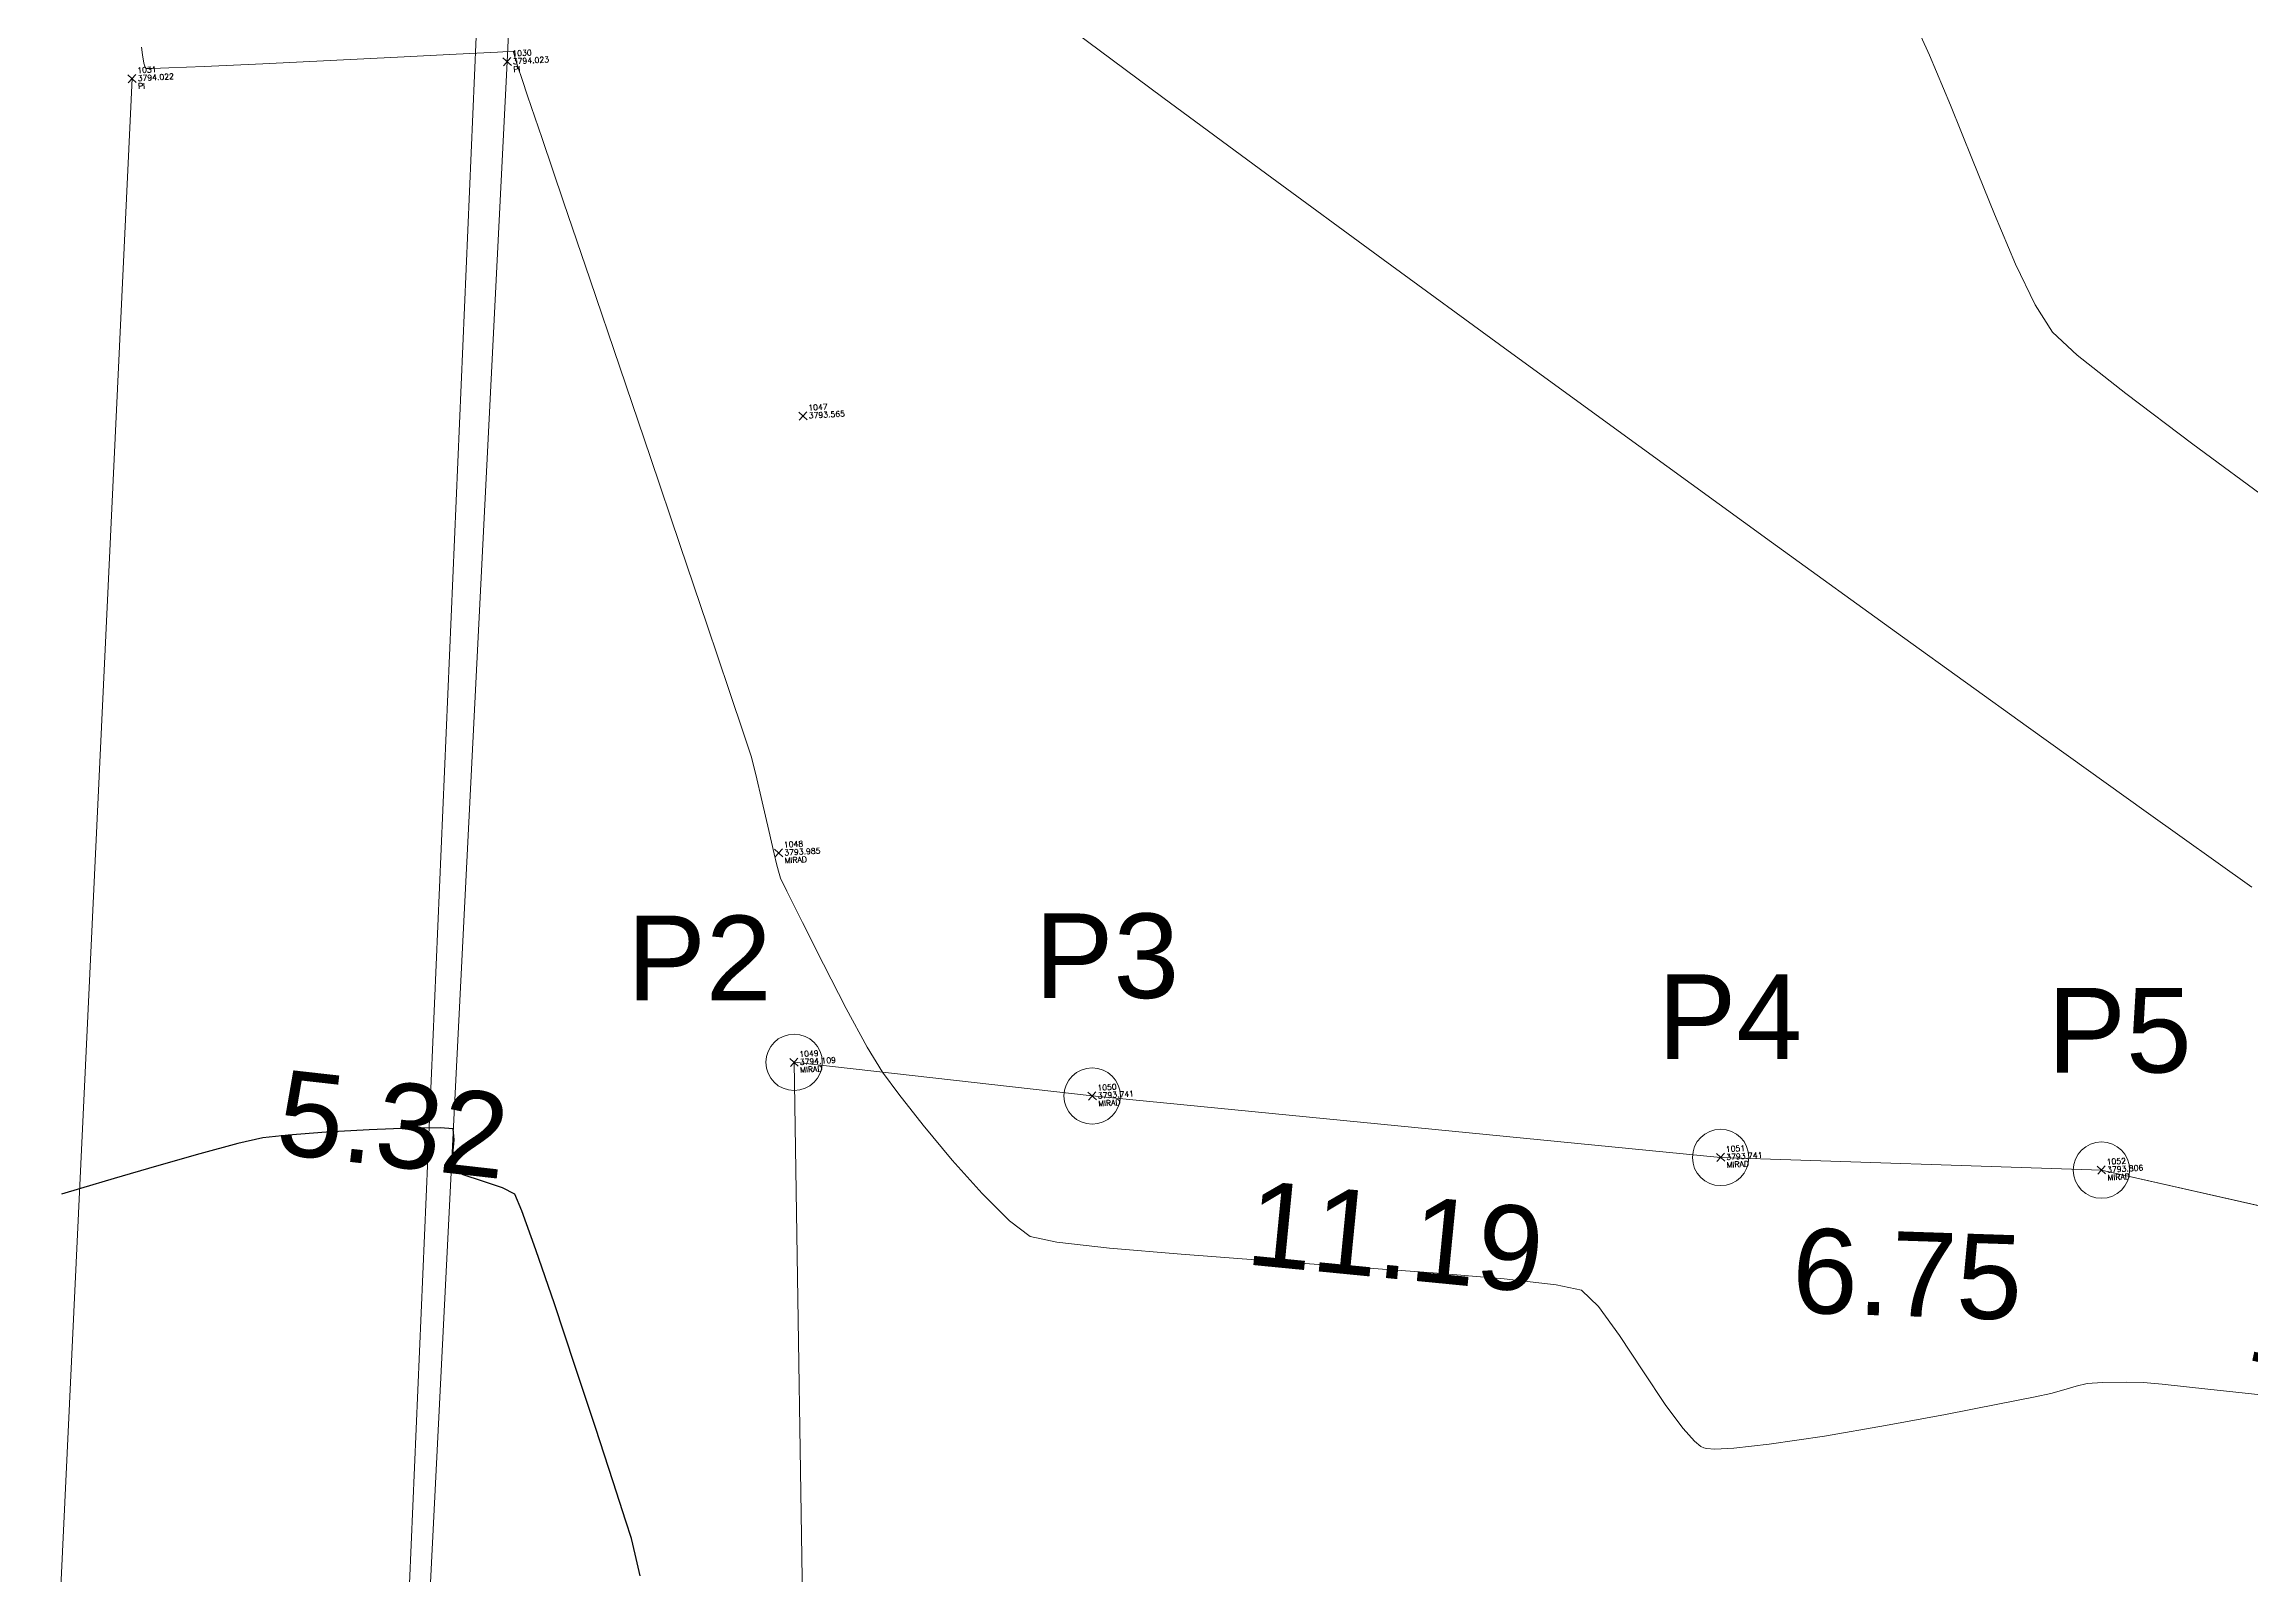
# Model space of a CAD drawing. Header units: millimetres. Extents: x 736950 to 740938, y 8500595 to 8502163.
# Drawn here: x 737210.9 to 737250.04, y 8500767.14 to 8500794.3 of the extents above; entities that cross this region are included whole.
import ezdxf
from ezdxf.enums import TextEntityAlignment as Align

# ---------------------------------------------------------------- set-up
doc = ezdxf.new("R2010")
doc.units = ezdxf.units.MM
for name, color, linetype, lineweight in [('CONT-MJR', 80, 'Continuous', 30), ('CONT-MNR', 96, 'Continuous', 15), ('COTAS', 40, 'Continuous', 5), ('CUADROS', 9, 'Continuous', 20), ('MIRADOR', 152, 'Continuous', 15), ('PISOS', 189, 'Continuous', 0), ('pista', 251, 'Continuous', 5), ('saiwite', 5, 'Continuous', 5)]:
    doc.layers.add(name, color=color, linetype=linetype, lineweight=lineweight)
doc.styles.add('5mm', font='arial.ttf', dxfattribs={"height": 3})
doc.styles.add('COTAS', font='arial.ttf')
doc.styles.add('CUADROS', font='arial.ttf')
doc.dimstyles.new('GenDist', dxfattribs={"dimtxt": 1.5, "dimasz": 2, "dimexe": 0.18, "dimexo": 0.0625, "dimgap": 1, "dimtad": 2, "dimzin": 1, "dimdsep": 46, "dimtxsty": 'COTAS', "dimcen": 0.09, "dimse1": 1, "dimse2": 1, "dimsd1": 1, "dimsd2": 1, "dimadec": 0, "dimazin": 0, "dimtfac": 1, "dimtofl": 0, "dimtmove": 0, "dimatfit": 3, "dimfxl": 1, "dimtolj": 1, "dimtzin": 0, "dimarcsym": 0})

# ---------------------------------------------------------------- blocks, each defined once
blk = doc.blocks.new('*D176')
at = {"layer": 'Defpoints', "color": 0, "transparency": 16777216}
for p in [(737224.1988801018, 8500776.245879943), (737224.3988560144, 8500776.248983873), (737224.9208191043, 8500729.733759237)]:
    blk.add_point(p, dxfattribs=at)
at = {"layer": 'COTAS', "color": 0, "transparency": 16777216, "insert": (737226.5254723211, 8500753.020329049), "char_height": 1.5, "attachment_point": 5, "rotation": 270.88924641530514, "style": 'COTAS'}
blk.add_mtext('\\A1;46.52', dxfattribs=at)
blk = doc.blocks.new('*D177')
at = {"layer": 'Defpoints', "color": 0, "transparency": 16777216}
for p in [(737224.1988801019, 8500776.245879943), (737229.467498079, 8500775.517862935), (737229.4823230779, 8500775.64911587)]:
    blk.add_point(p, dxfattribs=at)
at = {"layer": 'COTAS', "color": 0, "transparency": 16777216, "insert": (737217.0891730939, 8500775.13839008), "char_height": 1.5, "attachment_point": 5, "rotation": 353.555762390694, "style": 'COTAS'}
blk.add_mtext('\\A1;5.32', dxfattribs=at)
blk = doc.blocks.new('*D178')
at = {"layer": 'Defpoints', "color": 0, "transparency": 16777216}
for p in [(737229.4823230782, 8500775.649115872), (737240.6047319093, 8500774.361380074), (737240.6241810606, 8500774.560426446)]:
    blk.add_point(p, dxfattribs=at)
at = {"layer": 'COTAS', "color": 0, "transparency": 16777216, "insert": (737234.8620757005, 8500773.14823525), "char_height": 1.5, "attachment_point": 5, "rotation": 354.41925021763944, "style": 'COTAS'}
blk.add_mtext('\\A1;11.19', dxfattribs=at)
blk = doc.blocks.new('*D179')
at = {"layer": 'Defpoints', "color": 0, "transparency": 16777216}
for p in [(737240.6241810608, 8500774.560426448), (737247.3748595158, 8500774.335630158), (737247.3682066638, 8500774.135843655)]:
    blk.add_point(p, dxfattribs=at)
at = {"layer": 'COTAS', "color": 0, "transparency": 16777216, "insert": (737243.9340972323, 8500772.483360566), "char_height": 1.5, "attachment_point": 5, "rotation": 358.0927663711696, "style": 'COTAS'}
blk.add_mtext('\\A1;6.75', dxfattribs=at)
blk = doc.blocks.new('*D180')
at = {"layer": 'Defpoints', "color": 0, "transparency": 16777216}
for p in [(737247.3748595156, 8500774.33563016), (737258.6741181486, 8500771.573800694), (737258.7180751737, 8500771.767992426)]:
    blk.add_point(p, dxfattribs=at)
at = {"layer": 'COTAS', "color": 0, "transparency": 16777216, "insert": (737252.6125423766, 8500771.13483351), "char_height": 1.5, "attachment_point": 5, "rotation": 347.2455309760691, "style": 'COTAS'}
blk.add_mtext('\\A1;11.63', dxfattribs=at)

msp = doc.modelspace()

# ---------------------------------------------------------------- linework, layer by layer
at = {"layer": 'CONT-MJR', "elevation": 3795}
for points in [[(737214.3362998352, 8500774.806804368), (737213.6662114178, 8500774.626191981)], [(737214.7831665281, 8500774.907645581), (737214.3362998352, 8500774.806804368)], [(737215.9052052648, 8500775.00566817), (737215.2329875105, 8500774.95697581)], [(737216.6667981949, 8500775.047486752), (737215.9052052648, 8500775.00566817)], [(737218.1576120749, 8500775.069340687), (737217.926023196, 8500775.085558925)], [(737218.1717442888, 8500774.8707945), (737218.1576120749, 8500775.069340687)], [(737212.8958225729, 8500774.405963736), (737212.1480545977, 8500774.186274951)], [(737218.3313799337, 8500774.24951892), (737218.1528797365, 8500774.333971312)], [(737211.5458287902, 8500774.007280936), (737211.2120664484, 8500773.909137007)], [(737212.1480545977, 8500774.186274951), (737211.5458287902, 8500774.007280936)], [(737218.6749096593, 8500774.140088584), (737218.3313799337, 8500774.24951892)], [(737219.3741367725, 8500773.615726655), (737219.2497157216, 8500773.910442438)], [(737219.9485404628, 8500771.962515788), (737219.6211356297, 8500772.922265332)], [(737220.9914725123, 8500768.810111027), (737220.6758807346, 8500769.773981316)], [(737221.2187829437, 8500768.109781798), (737220.9914725123, 8500768.810111027)], [(737221.3156401988, 8500767.805450948), (737221.2187829437, 8500768.109781798)]]:
    msp.add_lwpolyline(points, dxfattribs=at)
at = {"layer": 'CONT-MJR', "extrusion": (0.1090127845481784, -0.9940403476746066, 0), "elevation": -8369747.408376533}
msp.add_lwpolyline([(1659514.835387278, 3795.000000000013), (1659514.382869446, 3795.000000000013)], dxfattribs=at)
at = {"layer": 'CONT-MJR', "extrusion": (0.0399555721753701, -0.9992014572908402, 0), "elevation": -8464530.901811238}
msp.add_lwpolyline([(1076282.017280574, 3795.000000000006), (1076281.298760295, 3795.000000000006)], dxfattribs=at)
at = {"layer": 'CONT-MJR', "extrusion": (0.01729587177545128, -0.9998504152219607, 0), "elevation": -8486752.672285533}
msp.add_lwpolyline([(884135.9653151433, 3795.000000000003), (884135.4239556729, 3795.000000000003)], dxfattribs=at)
at = {"layer": 'CONT-MJR', "extrusion": (0.9956122036659212, -0.09357531678540149, 0), "elevation": -61479.29290308303}
msp.add_lwpolyline([(8532460.304016558, 3795), (8532460.625940518, 3795)], dxfattribs=at)
at = {"layer": 'CONT-MJR', "extrusion": (0.2748562948956261, -0.9614853182218899, 0), "elevation": -7970742.179755483}
msp.add_lwpolyline([(3045311.533952693, 3795.000000000013), (3045310.732704009, 3795.000000000013)], dxfattribs=at)
at = {"layer": 'CONT-MJR', "extrusion": (0.9986480113854241, 0.0519822022998043, 0), "elevation": 1178110.413464065}
msp.add_lwpolyline([(8450959.160694623, 3795.000000000003), (8450959.377299234, 3795.000000000003)], dxfattribs=at)
at = {"layer": 'CONT-MJR', "extrusion": (-0.3149422440685662, -0.949110838048463, 0), "elevation": -8300358.172005481}
msp.add_lwpolyline([(-1977550.273780574, 3795), (-1977550.649631051, 3795)], dxfattribs=at)
at = {"layer": 'CONT-MJR', "extrusion": (0.4544978028752486, 0.8907478583648527, 0), "elevation": 7907110.68440355}
msp.add_lwpolyline([(3206906.597205702, 3795), (3206906.842036267, 3795)], dxfattribs=at)
at = {"layer": 'CONT-MJR', "extrusion": (0.9420280912958143, 0.3355340149814398, 0), "elevation": 3546780.061617416}
msp.add_lwpolyline([(7760604.631098025, 3795.00000000001), (7760605.367234591, 3795.00000000001)], dxfattribs=at)
at = {"layer": 'CONT-MJR', "extrusion": (0.9483935482033221, 0.3170956917498458, 0), "elevation": 3394732.808664203}
msp.add_lwpolyline([(7828306.861356266, 3795.00000000001), (7828308.014443453, 3795.00000000001)], dxfattribs=at)
at = {"layer": 'CONT-MJR', "extrusion": (0.94953403262895, 0.3136640254785434, 0), "elevation": 3366401.788279783}
msp.add_lwpolyline([(7840530.599076008, 3795.000000000013), (7840531.752224802, 3795.000000000013)], dxfattribs=at)
at = {"layer": 'CONT-MJR', "extrusion": (0.9723939690596598, 0.2333451712300928, 0), "elevation": 2700482.680340972}
msp.add_lwpolyline([(8094068.022234684, 3795.000000000006), (8094068.312264494, 3795.000000000006)], dxfattribs=at)
at = {"layer": 'CONT-MJR', "extrusion": (0.9763841075677131, 0.2160418350440505, 0), "elevation": 2556332.657474247}
msp.add_lwpolyline([(8140743.260340118, 3795.000000000013), (8140743.651516999, 3795.000000000013)], dxfattribs=at)
at = {"layer": 'CONT-MNR', "extrusion": (0.9097866401921815, 0.4150762211062229, 0), "elevation": 4199212.533928086}
msp.add_lwpolyline([(7427896.317862241, 3792.00000000001), (7427897.127640114, 3792.00000000001)], dxfattribs=at)
at = {"layer": 'CONT-MNR'}
for points, elevation in [([(737230.7345697912, 8500793.354552528), (737229.1718192367, 8500794.517376058)], 3793), ([(737212.647804191, 8500794.10589256), (737212.630474911, 8500794.242389752)], 3794), ([(737213.1133006432, 8500793.877616638), (737212.8167594355, 8500793.868228536)], 3794), ([(737215.9759320393, 8500794.00910945), (737214.7827918421, 8500793.951516615)], 3794), ([(737218.2059319904, 8500794.120083189), (737217.1673620829, 8500794.068051713)], 3794), ([(737219.2198914677, 8500794.17037298), (737218.9404917797, 8500794.15694368)], 3794), ([(737219.2349536067, 8500794.120221045), (737219.2198914677, 8500794.17037298)], 3794), ([(737219.2484442658, 8500794.067806024), (737219.2349536067, 8500794.120221045)], 3794), ([(737219.3042241373, 8500793.89325372), (737219.2484442658, 8500794.067806024)], 3794), ([(737244.6981838798, 8500793.213224858), (737244.3283082403, 8500794.104928516)], 3792), ([(737212.7194899215, 8500793.867746487), (737212.7046101512, 8500793.869436715)], 3794), ([(737212.8167594355, 8500793.868228536), (737212.7194899215, 8500793.867746487)], 3794), ([(737219.4737393934, 8500793.382484099), (737219.3761207422, 8500793.670221252)], 3794), ([(737219.730603708, 8500792.626141336), (737219.4737393934, 8500793.382484099)], 3794), ([(737236.8593984159, 8500788.859259456), (737234.6398340358, 8500790.480894243)], 3793), ([(737246.2010922013, 8500789.674617952), (737245.8532697817, 8500790.397239175)], 3792), ([(737221.1068091989, 8500788.572262874), (737220.5821247536, 8500790.118352376)], 3794), ([(737246.9458048648, 8500788.785790335), (737246.5041319085, 8500789.19151652)], 3792), ([(737241.5250184186, 8500785.469378518), (737239.1749514284, 8500787.173887555)], 3793), ([(737250.4075783221, 8500786.166567648), (737248.9924932576, 8500787.207663933)], 3792), ([(737222.6567245077, 8500783.997354448), (737222.1790952187, 8500785.409085562)], 3794), ([(737223.6342506101, 8500780.867207957), (737223.518928387, 8500781.350020528)], 3794), ([(737223.8477585788, 8500779.944097245), (737223.7533181158, 8500780.35524858)], 3794), ([(737223.9577421714, 8500779.508327637), (737223.9218353091, 8500779.63540569)], 3794), ([(737225.4951266162, 8500776.516525077), (737225.1246964349, 8500777.202754555)], 3794), ([(737226.053522653, 8500775.678890413), (737225.7638127538, 8500776.069121368)], 3794), ([(737227.0033809984, 8500774.513579233), (737226.4882850504, 8500775.130226165)], 3794), ([(737227.5340915493, 8500773.919400213), (737227.0033809984, 8500774.513579233)], 3794), ([(737228.0156977546, 8500773.438139714), (737227.5340915493, 8500773.919400213)], 3794), ([(737228.8543715612, 8500773.059740927), (737228.3834806669, 8500773.160248335)], 3794), ([(737231.0620018657, 8500772.844781874), (737229.7919123742, 8500772.95404391)], 3794), ([(737235.5265500115, 8500772.51185149), (737234.0634219242, 8500772.62206108)], 3794), ([(737236.7858218171, 8500772.404575221), (737235.5265500115, 8500772.51185149)], 3794), ([(737238.1563916247, 8500772.205320986), (737237.7071361016, 8500772.301856859)], 3794), ([(737246.6694946531, 8500770.426794484), (737246.4762184945, 8500770.3725915)], 3794), ([(737246.9288984176, 8500770.5042761), (737246.6694946531, 8500770.426794484)], 3794), ([(737247.1226455255, 8500770.553049894), (737246.9288984176, 8500770.5042761)], 3794), ([(737248.1217164217, 8500770.570928749), (737247.8100627087, 8500770.573666839)], 3794), ([(737249.2586188072, 8500770.451768342), (737248.4524205897, 8500770.537741307)], 3794), ([(737244.6123967799, 8500770.004577449), (737243.5470958676, 8500769.807415579)], 3794), ([(737245.5372332047, 8500770.183607522), (737244.6123967799, 8500770.004577449)], 3794), ([(737240.1582714501, 8500769.530072927), (737239.9571713855, 8500769.75136286)], 3794), ([(737243.5470958676, 8500769.807415579), (737242.4636539919, 8500769.620792104)], 3794), ([(737240.32771783, 8500769.41085402), (737240.2752402043, 8500769.43771389)], 3794), ([(737240.8582000785, 8500769.402941877), (737240.5213623306, 8500769.387454877)], 3794), ([(737241.4843946777, 8500769.473377224), (737240.8582000785, 8500769.402941877)], 3794)]:
    msp.add_lwpolyline(points, dxfattribs=dict(at, elevation=elevation))
at = {"layer": 'CONT-MNR', "extrusion": (0.9868730830156559, 0.1614977337895931, 0), "elevation": 2100394.302090237}
msp.add_lwpolyline([(8270146.565211038, 3794.000000000006), (8270146.715422113, 3794.000000000006)], dxfattribs=at)
at = {"layer": 'CONT-MNR', "extrusion": (0.9594716567433277, 0.2818051452798798, 0), "elevation": 3102902.140067219}
msp.add_lwpolyline([(7948520.464032455, 3794.000000000013), (7948520.538030419, 3794.000000000013)], dxfattribs=at)
at = {"layer": 'CONT-MNR', "extrusion": (0.8272343626005166, 0.5618570185847258, 0), "elevation": 5386078.380884207}
msp.add_lwpolyline([(6617940.665906818, 3794), (6617940.686720308, 3794)], dxfattribs=at)
at = {"layer": 'CONT-MNR', "extrusion": (0.04137896281941369, -0.9991435239423762, 0), "elevation": -8463008.037184415}
msp.add_lwpolyline([(1088336.368044398, 3794), (1088335.741717133, 3794)], dxfattribs=at)
at = {"layer": 'CONT-MNR', "extrusion": (0.04592560943462651, -0.9989448625415008, 0), "elevation": -8457967.407207455}
msp.add_lwpolyline([(1126841.062761147, 3794.000000000006), (1126840.017958368, 3794.000000000006)], dxfattribs=at)
at = {"layer": 'CONT-MNR', "extrusion": (0.04941143091660513, -0.9987785092275332, 0), "elevation": -8453983.471403303}
msp.add_lwpolyline([(1156353.06222467, 3794), (1156351.869337526, 3794)], dxfattribs=at)
at = {"layer": 'CONT-MNR', "extrusion": (0.05011732224632925, -0.99874333740499, 0), "elevation": -8453164.087692048}
msp.add_lwpolyline([(1162329.54513819, 3794.000000000013), (1162328.809654146, 3794.000000000013)], dxfattribs=at)
at = {"layer": 'CONT-MNR', "extrusion": (0.9517701332050615, 0.3068120166141139, 0), "elevation": 3309809.032592871}
msp.add_lwpolyline([(7864613.760380629, 3794.000000000006), (7864613.994715012, 3794.000000000006)], dxfattribs=at)
at = {"layer": 'CONT-MNR', "extrusion": (0.5938327008234362, 0.8045885429415107, 0), "elevation": 7277432.657225919}
msp.add_lwpolyline([(4454879.383522072, 3793), (4454881.674336637, 3793)], dxfattribs=at)
at = {"layer": 'CONT-MNR', "extrusion": (0.9282082439943309, 0.3720610914634325, 0), "elevation": 3847131.007912769}
msp.add_lwpolyline([(7616205.231289282, 3792), (7616206.273924449, 3792)], dxfattribs=at)
at = {"layer": 'CONT-MNR', "extrusion": (0.946887876677369, 0.3215639112236074, 0), "elevation": 3431612.550718817}
msp.add_lwpolyline([(7812233.034617909, 3794.000000000011), (7812234.219837462, 3794.000000000011)], dxfattribs=at)
at = {"layer": 'CONT-MNR', "extrusion": (0.5916408031102084, 0.8062016869835411, 0), "elevation": 7289529.720782639}
msp.add_lwpolyline([(4435054.696850981, 3793), (4435057.254649017, 3793)], dxfattribs=at)
at = {"layer": 'CONT-MNR', "extrusion": (0.9270520966642712, 0.3749325406928276, 0), "elevation": 3870688.237317291}
msp.add_lwpolyline([(7604259.060304217, 3792.000000000003), (7604260.101196945, 3792.000000000003)], dxfattribs=at)
at = {"layer": 'CONT-MNR', "extrusion": (0.9469141295910447, 0.3214865956472125, 0), "elevation": 3430974.661299839}
msp.add_lwpolyline([(7812511.740567455, 3794.000000000013), (7812513.203761311, 3794.000000000013)], dxfattribs=at)
at = {"layer": 'CONT-MNR', "extrusion": (0.919760226363978, 0.3924807332836659, 0), "elevation": 4014485.861488498}
msp.add_lwpolyline([(7529334.106935775, 3792.00000000001), (7529335.067230986, 3792.00000000001)], dxfattribs=at)
at = {"layer": 'CONT-MNR', "extrusion": (0.8471292222173813, 0.5313869408118481, 0), "elevation": 5141751.420594134}
msp.add_lwpolyline([(6809503.771588425, 3792.000000000003), (6809504.341869106, 3792.000000000003)], dxfattribs=at)
at = {"layer": 'CONT-MNR', "extrusion": (0.5884761580269625, 0.8085145709471324, 0), "elevation": 7306857.971830972}
msp.add_lwpolyline([(4406441.961072961, 3793.00000000001), (4406444.825032495, 3793.00000000001)], dxfattribs=at)
at = {"layer": 'CONT-MNR', "extrusion": (0.9470186716210469, 0.3211785104908291, 0), "elevation": 3428432.764898301}
msp.add_lwpolyline([(7813624.230731286, 3794.00000000001), (7813625.924448388, 3794.00000000001)], dxfattribs=at)
at = {"layer": 'CONT-MNR', "extrusion": (0.6215174501406129, 0.7834003185924235, 0), "elevation": 7117732.484955644}
msp.add_lwpolyline([(4705827.978909614, 3792), (4705829.078103504, 3792)], dxfattribs=at)
at = {"layer": 'CONT-MNR', "extrusion": (0.6024846199575207, 0.7981304922847153, 0), "elevation": 7228918.657916794}
msp.add_lwpolyline([(4533172.648834107, 3792.00000000001), (4533174.134279857, 3792.00000000001)], dxfattribs=at)
at = {"layer": 'CONT-MNR', "extrusion": (0.9471102682242097, 0.3209083043865736, 0), "elevation": 3426203.327367488}
msp.add_lwpolyline([(7814600.429465858, 3794.000000000013), (7814602.07573203, 3794.000000000013)], dxfattribs=at)
at = {"layer": 'CONT-MNR', "extrusion": (0.5857764718640258, 0.8104726553132648, 0), "elevation": 7321512.911052571}
msp.add_lwpolyline([(4382043.157576757, 3793), (4382046.023936648, 3793)], dxfattribs=at)
at = {"layer": 'CONT-MNR', "extrusion": (0.9475081193194619, 0.3197317060031681, 0), "elevation": 3416494.622831306}
msp.add_lwpolyline([(7818847.174395387, 3794.000000000006), (7818848.400335584, 3794.000000000006)], dxfattribs=at)
at = {"layer": 'CONT-MNR', "extrusion": (0.5843095668104727, 0.8115308559344848, 0), "elevation": 7329426.979013845}
msp.add_lwpolyline([(4368790.409328665, 3793.000000000006), (4368793.162977479, 3793.000000000006)], dxfattribs=at)
at = {"layer": 'CONT-MNR', "extrusion": (0.9480698139623563, 0.3180623018425531, 0), "elevation": 3402717.474833867}
msp.add_lwpolyline([(7824851.888732397, 3794.00000000001), (7824852.741799445, 3794.00000000001)], dxfattribs=at)
at = {"layer": 'CONT-MNR', "extrusion": (0.5825812248494077, 0.8127724875098591, 0), "elevation": 7338707.60524506}
msp.add_lwpolyline([(4353180.197768081, 3793.000000000013), (4353182.762767545, 3793.000000000013)], dxfattribs=at)
at = {"layer": 'CONT-MNR', "extrusion": (0.9503303129072784, 0.3112431467029505, 0), "elevation": 3346415.8159209}
msp.add_lwpolyline([(7849094.765995832, 3794), (7849095.137727215, 3794)], dxfattribs=at)
at = {"layer": 'CONT-MNR', "extrusion": (0.9685184258766599, 0.2489418782314393, 0), "elevation": 2830215.037780673}
msp.add_lwpolyline([(8049637.564365126, 3794), (8049637.898598221, 3794)], dxfattribs=at)
at = {"layer": 'CONT-MNR', "extrusion": (0.9740050109445871, 0.2265264634757602, 0), "elevation": 2643711.340577901}
msp.add_lwpolyline([(8112801.973321954, 3794.000000000013), (8112802.498944894, 3794.000000000013)], dxfattribs=at)
at = {"layer": 'CONT-MNR', "extrusion": (0.5803546752296881, 0.8143638320425604, 0), "elevation": 7350593.756487946}
msp.add_lwpolyline([(4333077.27150444, 3793.00000000001), (4333079.571921376, 3793.00000000001)], dxfattribs=at)
at = {"layer": 'CONT-MNR', "extrusion": (0.9746120967311175, 0.2239001136787897, 0), "elevation": 2621832.87586592}
msp.add_lwpolyline([(8119898.276759171, 3794), (8119898.461846589, 3794)], dxfattribs=at)
at = {"layer": 'CONT-MNR', "extrusion": (0.9691393043984461, 0.2465137088887675, 0), "elevation": 2810031.395163327}
msp.add_lwpolyline([(8056703.859448399, 3794), (8056703.99183713, 3794)], dxfattribs=at)
at = {"layer": 'CONT-MNR', "extrusion": (0.898434774389435, 0.4391069985411359, 0), "elevation": 4395099.415310315}
msp.add_lwpolyline([(7313675.4668863, 3794), (7313675.72036189, 3794)], dxfattribs=at)
at = {"layer": 'CONT-MNR', "extrusion": (0.895209103986165, 0.445646339758656, 0), "elevation": 4448310.869780866}
msp.add_lwpolyline([(7281433.175689172, 3794.000000000006), (7281433.795014899, 3794.000000000006)], dxfattribs=at)
at = {"layer": 'CONT-MNR', "extrusion": (0.8923831098368267, 0.4512786115892867, 0), "elevation": 4494106.174652854}
msp.add_lwpolyline([(7253256.94788312, 3794.00000000001), (7253257.776832742, 3794.00000000001)], dxfattribs=at)
at = {"layer": 'CONT-MNR', "extrusion": (0.8881183444361693, 0.4596148455782926, 0), "elevation": 4561826.558561652}
msp.add_lwpolyline([(7210856.563887316, 3794.000000000003), (7210857.446286751, 3794.000000000003)], dxfattribs=at)
at = {"layer": 'CONT-MNR', "extrusion": (0.8572866638834151, 0.5148393690537316, 0), "elevation": 5008548.003481445}
msp.add_lwpolyline([(6908049.109625519, 3794), (6908049.631508952, 3794)], dxfattribs=at)
at = {"layer": 'CONT-MNR', "extrusion": (0.7837654416923608, 0.621056947798492, 0), "elevation": 5857278.100517639}
msp.add_lwpolyline([(6204754.14201864, 3794.000000000013), (6204754.84205492, 3794.000000000013)], dxfattribs=at)
at = {"layer": 'CONT-MNR', "extrusion": (0.6028482199889839, 0.797855891534376, 0), "elevation": 7226828.767208112}
msp.add_lwpolyline([(4536473.959019428, 3794.000000000013), (4536474.419983514, 3794.000000000013)], dxfattribs=at)
at = {"layer": 'CONT-MNR', "extrusion": (0.1120288815468695, 0.9937049510289047, 0), "elevation": 8529851.201037018}
msp.add_lwpolyline([(219743.1920560809, 3794.000000000011), (219744.1355361473, 3794.000000000011)], dxfattribs=at)
at = {"layer": 'CONT-MNR', "extrusion": (-0.07550713639209053, -0.9971452614107267, 0), "elevation": -8532171.566854298}
msp.add_lwpolyline([(93258.91815205477, 3794.000000000013), (93257.44541083404, 3794.000000000013)], dxfattribs=at)
at = {"layer": 'CONT-MNR', "extrusion": (-0.07255894000523985, -0.9973641261973063, 0), "elevation": -8531858.580381587}
msp.add_lwpolyline([(118483.7567853817, 3794.000000000011), (118482.2198510878, 3794.000000000011)], dxfattribs=at)
at = {"layer": 'CONT-MNR', "extrusion": (-0.1108045831799443, -0.9938422130028081, 0), "elevation": -8530115.673554152}
msp.add_lwpolyline([(-209226.5772456059, 3794), (-209227.5042682984, 3794)], dxfattribs=at)
at = {"layer": 'CONT-MNR', "extrusion": (0.6931950125513172, 0.7207500777481604, 0), "elevation": 6637982.040977703}
msp.add_lwpolyline([(5361328.018800039, 3794), (5361328.437025198, 3794)], dxfattribs=at)
at = {"layer": 'CONT-MNR', "extrusion": (0.8083850270098908, 0.5886540988613076, 0), "elevation": 5599986.762134391}
msp.add_lwpolyline([(6437917.658447264, 3794), (6437918.29440483, 3794)], dxfattribs=at)
at = {"layer": 'CONT-MNR', "extrusion": (0.8348468187188897, 0.5504823242166359, 0), "elevation": 5295005.892314793}
msp.add_lwpolyline([(6691004.269076948, 3794), (6691005.015196086, 3794)], dxfattribs=at)
at = {"layer": 'CONT-MNR', "extrusion": (0.8322575990791196, 0.5543891131462265, 0), "elevation": 5326307.735157935}
msp.add_lwpolyline([(6666112.927793976, 3794), (6666113.668311621, 3794)], dxfattribs=at)
at = {"layer": 'CONT-MNR', "extrusion": (0.05152908769892213, -0.9986714940964906, 0), "elevation": -8451487.557547212}
msp.add_lwpolyline([(1174304.908886312, 3794), (1174304.636827269, 3794)], dxfattribs=at)
at = {"layer": 'CONT-MNR', "extrusion": (0.01586925728269567, -0.9998740754081464, 0), "elevation": -8488000.542422922}
msp.add_lwpolyline([(872055.8877678196, 3794), (872055.4719958918, 3794)], dxfattribs=at)
at = {"layer": 'CONT-MNR', "extrusion": (0.09985232303533986, 0.9950022681303023, 0), "elevation": 8531901.93653626}
msp.add_lwpolyline([(115257.8034498026, 3794.000000000003), (115258.1358150434, 3794.000000000003)], dxfattribs=at)
at = {"layer": 'CONT-MNR', "extrusion": (-0.107470965116221, -0.9942082234909286, 0), "elevation": -8530768.778511778}
msp.add_lwpolyline([(-180605.5601788327, 3794.000000000013), (-180606.7290015898, 3794.000000000013)], dxfattribs=at)
at = {"layer": 'CONT-MNR', "extrusion": (0.8040584246481147, 0.5945502920295239, 0), "elevation": 5646919.136699405}
msp.add_lwpolyline([(6396789.302745091, 3794.000000000003), (6396789.8135927, 3794.000000000003)], dxfattribs=at)
at = {"layer": 'CONT-MNR', "extrusion": (0.1958574848426584, -0.9806323702749711, 0), "elevation": -8191735.357679881}
msp.add_lwpolyline([(2387906.98116244, 3794.000000000003), (2387906.306038476, 3794.000000000003)], dxfattribs=at)
at = {"layer": 'CONT-MNR', "extrusion": (0.2007687414029615, -0.9796386642407857, 0), "elevation": -8179667.285689034}
msp.add_lwpolyline([(2428924.121839694, 3794.000000000013), (2428923.839146811, 3794.000000000013)], dxfattribs=at)
at = {"layer": 'CONT-MNR', "extrusion": (0.1488598843823652, -0.9888582986564197, 0), "elevation": -8296310.756585357}
msp.add_lwpolyline([(1994451.91121839, 3794.000000000013), (1994450.920925528, 3794.000000000013)], dxfattribs=at)
at = {"layer": 'CONT-MNR', "extrusion": (0.6197074637970751, 0.7848328862338765, 0), "elevation": 7128556.714187885}
msp.add_lwpolyline([(4689379.855504735, 3794), (4689380.004541246, 3794)], dxfattribs=at)
at = {"layer": 'CONT-MNR', "extrusion": (0.2570390491577367, 0.9664010178016612, 0), "elevation": 8404651.763583886}
msp.add_lwpolyline([(1472559.834763031, 3794.000000000003), (1472559.883404149, 3794.000000000003)], dxfattribs=at)
at = {"layer": 'CONT-MNR', "extrusion": (-0.07410452117462282, -0.9972504800407368, 0), "elevation": -8532029.208181066}
msp.add_lwpolyline([(105268.0187608317, 3794), (105267.8717188624, 3794)], dxfattribs=at)
at = {"layer": 'COTAS'}
for centre in [(737224.1988801018, 8500776.245879943), (737229.4823230781, 8500775.649115872), (737240.6241810607, 8500774.560426448), (737247.3748595158, 8500774.33563016)]:
    msp.add_circle(centre, 0.5, dxfattribs=at)
at = {"layer": 'MIRADOR'}
for p, q in [((737229.4823230751, 8500775.649115872), (737224.1988801025, 8500776.24587994)), ((737240.6241810587, 8500774.560426442), (737229.4823230751, 8500775.649115872)), ((737247.3748595157, 8500774.33563016), (737240.6241810587, 8500774.560426442)), ((737258.7180751741, 8500771.767992426), (737247.3748595157, 8500774.33563016))]:
    msp.add_line(p, q, dxfattribs=at)
at = {"layer": 'MIRADOR', "linetype": 'Continuous', "extrusion": (0.665787337252013, 0.7461415559763941, 0)}
for points, elevation in [([(5109651.076325463, 0), (5109651.276295262, 0)], 6833626.801435654), ([(5109655.839396754, 0), (5109656.039366547, 0)], 6833622.150087256), ([(5109642.982074142, 0), (5109643.182043938, 0)], 6833625.608546501), ([(5109638.146170878, 0), (5109638.346140677, 0)], 6833619.538034773), ([(5109635.470478819, 0), (5109635.670448617, 0)], 6833616.951438163), ([(5109631.130964496, 0), (5109631.330934295, 0)], 6833620.023817119), ([(5109622.092725608, 0), (5109622.292695408, 0)], 6833626.629608657), ([(5109616.906097364, 0), (5109617.106067163, 0)], 6833630.956395044)]:
    msp.add_lwpolyline(points, dxfattribs=dict(at, elevation=elevation))
at = {"layer": 'MIRADOR', "linetype": 'Continuous', "extrusion": (0.7461415586651008, -0.6657873342388049, 0)}
for points, elevation in [([(6833626.922055298, 0), (6833626.7220855, 0)], -5109651.148713538), ([(6833622.270706918, 0), (6833622.070737123, 0)], -5109655.911784844), ([(6833625.729166114, 0), (6833625.529196315, 0)], -5109643.054462221), ([(6833619.658654369, 0), (6833619.45868457, 0)], -5109638.218558981), ([(6833617.072057746, 0), (6833616.872087947, 0)], -5109635.542866931), ([(6833620.144436684, 0), (6833619.944466889, 0)], -5109631.2033526), ([(6833626.750228186, 0), (6833626.550258387, 0)], -5109622.165113684), ([(6833631.077014551, 0), (6833630.877044751, 0)], -5109616.978485418)]:
    msp.add_lwpolyline(points, dxfattribs=dict(at, elevation=elevation))
at = {"layer": 'PISOS', "ltscale": 0.3}
msp.add_lwpolyline([(737214.7498060821, 8500706.253620056), (737221.0609124287, 8500852.134181647), (737219.4122262171, 8500859.285357686), (737215.6955489969, 8500869.633621905), (737210.0834857405, 8500879.320374547), (737202.9634722369, 8500887.829569062), (737192.8483419776, 8500899.013905713), (737145.884110975, 8501012.285735743), (737095.6927907267, 8501071.970015803), (737034.6334421033, 8501124.193764228), (737030.4852087579, 8501190.10325736), (737083.2861538606, 8501246.931788571), (737164.3769245018, 8501259.200070456), (737230.4740062662, 8501299.844302248), (737245.6830537888, 8501398.420751026)], dxfattribs=at)
at = {"layer": 'pista'}
for p, q in [((737219.1127130042, 8500793.985547477), (737220.2970713974, 8500819.550141277)), ((737217.1731830797, 8500755.572288495), (737219.1127130042, 8500793.985547477)), ((737208.3471903856, 8500706.622726055), (737212.4619787188, 8500793.686175693))]:
    msp.add_line(p, q, dxfattribs=at)
at = {"layer": 'saiwite', "flags": 128}
msp.add_lwpolyline([(737224.9208191042, 8500729.733759237), (737224.1988801018, 8500776.24587994), (737229.4823230781, 8500775.649115872), (737240.6241810607, 8500774.560426448), (737247.3748595157, 8500774.33563016), (737258.7180751736, 8500771.767992426), (737272.5384525403, 8500771.186312882), (737285.1127835897, 8500763.970116144), (737284.7957877077, 8500755.090760136), (737282.4792452557, 8500750.247311855), (737275.5040460858, 8500744.790171897), (737267.4334320674, 8500740.189174645), (737261.0027571215, 8500737.871045109), (737254.9242762337, 8500736.281103278), (737244.6486116522, 8500733.448674377), (737238.3097056698, 8500734.357972985), (737229.830328713, 8500733.947520064), (737224.920819104, 8500729.733759254)], dxfattribs=at)

# ---------------------------------------------------------------- texts
at = {"layer": 'CUADROS', "style": 'CUADROS'}
for s, p in [('P2', (737222.5188512903, 8500778.097231664)), ('P3', (737229.7441864309, 8500778.135363564)), ('P4', (737240.7874271672, 8500777.055090895)), ('P5', (737247.693856202, 8500776.815194862))]:
    msp.add_text(s, height=1.5, dxfattribs=at).set_placement(p, align=Align.MIDDLE_CENTER)
at = {"layer": 'MIRADOR', "color": 2, "char_height": 0.1, "attachment_point": 1, "rotation": 3.2572437629721005, "style": '5mm'}
for s, insert, width in [('\\Ftxt.shx;\\W1.0000000000;\\T1.0000000000;\\o\\l1031', (737212.5510215564, 8500793.881550647), 0.4166666666666667), ('\\Ftxt.shx;\\W1.0000000000;\\T1.0000000000;\\o\\l1030', (737219.2017558418, 8500794.180922428), 0.4333333333333333), ('\\Ftxt.shx;\\W1.0000000000;\\T1.0000000000;\\o\\l1047', (737224.4470026245, 8500787.901808226), 0.45), ('\\Ftxt.shx;\\W1.0000000000;\\T1.0000000000;\\o\\l1048', (737224.0136011755, 8500780.152664004), 0.45), ('\\Ftxt.shx;\\W1.0000000000;\\T1.0000000000;\\o\\l1049', (737224.2879229396, 8500776.441254895), 0.45), ('\\Ftxt.shx;\\W1.0000000000;\\T1.0000000000;\\o\\l1050', (737229.5713659126, 8500775.844490826), 0.4333333333333333), ('\\Ftxt.shx;\\W1.0000000000;\\T1.0000000000;\\o\\l1051', (737240.7132238962, 8500774.755801396), 0.4166666666666667), ('\\Ftxt.shx;\\W1.0000000000;\\T1.0000000000;\\o\\l1052', (737247.4639023532, 8500774.531005112), 0.45)]:
    msp.add_mtext(s, dxfattribs=dict(at, insert=insert, width=width))
at = {"layer": 'MIRADOR', "color": 1, "char_height": 0.1, "attachment_point": 1, "rotation": 3.2572437629721005, "style": '5mm'}
for s, insert, width in [('\\Ftxt.shx;\\W1.0000000000;\\T1.0000000000;\\o\\l3794.023', (737219.2097105033, 8500794.0411486), 0.8166666666666668), ('\\Ftxt.shx;\\W1.0000000000;\\T1.0000000000;\\o\\l3794.022', (737212.5589762178, 8500793.741776818), 0.8166666666666668), ('\\Ftxt.shx;\\W1.0000000000;\\T1.0000000000;\\o\\l3793.565', (737224.4549572859, 8500787.7620344), 0.8333333333333334), ('\\Ftxt.shx;\\W1.0000000000;\\T1.0000000000;\\o\\l3793.985', (737224.021555837, 8500780.012890175), 0.8333333333333334), ('\\Ftxt.shx;\\W1.0000000000;\\T1.0000000000;\\o\\l3794.109', (737224.2958776011, 8500776.301481068), 0.7833333333333333), ('\\Ftxt.shx;\\W1.0000000000;\\T1.0000000000;\\o\\l3793.741', (737229.5793205741, 8500775.704716997), 0.7999999999999999), ('\\Ftxt.shx;\\W1.0000000000;\\T1.0000000000;\\o\\l3793.741', (737240.7211785577, 8500774.616027568), 0.7999999999999999), ('\\Ftxt.shx;\\W1.0000000000;\\T1.0000000000;\\o\\l3793.806', (737247.4718570146, 8500774.391231285), 0.8166666666666668)]:
    msp.add_mtext(s, dxfattribs=dict(at, insert=insert, width=width))
at = {"layer": 'MIRADOR', "color": 3, "char_height": 0.1, "attachment_point": 1, "rotation": 3.2572437629721005, "style": '5mm'}
for s, insert, width in [('\\Ftxt.shx;\\W1.0000000000;\\T1.0000000000;\\o\\lPI', (737219.2176651648, 8500793.901374772), 0.2666666666666667), ('\\Ftxt.shx;\\W1.0000000000;\\T1.0000000000;\\o\\lPI', (737212.5669308793, 8500793.60200299), 0.2666666666666667), ('\\Ftxt.shx;\\W1.0000000000;\\T1.0000000000;\\o\\lMIRAD', (737224.0295104985, 8500779.873116346), 0.5666666666666668), ('\\Ftxt.shx;\\W1.0000000000;\\T1.0000000000;\\o\\lMIRAD', (737224.3038322626, 8500776.16170724), 0.5666666666666668), ('\\Ftxt.shx;\\W1.0000000000;\\T1.0000000000;\\o\\lMIRAD', (737229.5872752356, 8500775.564943168), 0.5666666666666668), ('\\Ftxt.shx;\\W1.0000000000;\\T1.0000000000;\\o\\lMIRAD', (737240.7291332192, 8500774.476253739), 0.5666666666666668), ('\\Ftxt.shx;\\W1.0000000000;\\T1.0000000000;\\o\\lMIRAD', (737247.4798116761, 8500774.251457456), 0.5666666666666668)]:
    msp.add_mtext(s, dxfattribs=dict(at, insert=insert, width=width))

# ---------------------------------------------------------------- dimensions: what is measured, and where the dimension line sits
at = {"layer": 'COTAS'}
for p1, p2, distance, picture, middle in [((737224.1988801018, 8500776.245879943), (737229.4823230781, 8500775.649115872), -0.13208752430033338, '*D177', (737217.0891730939, 8500775.13839008)), ((737224.9208191042, 8500729.733759237), (737224.1988801018, 8500776.245879943), -0.19999999998754064, '*D176', (737226.5254723211, 8500753.020329049)), ((737229.4823230781, 8500775.649115872), (737240.6241810607, 8500774.560426448), -0.19999432051702298, '*D178', (737234.8620757005, 8500773.14823525)), ((737240.6241810607, 8500774.560426448), (737247.3748595158, 8500774.33563016), -0.19989724338500642, '*D179', (737243.9340972323, 8500772.483360566)), ((737247.3748595158, 8500774.33563016), (737258.7180751736, 8500771.767992426), -0.19910461729568127, '*D180', (737252.6125423766, 8500771.13483351))]:
    dim = msp.add_aligned_dim(p1=p1, p2=p2, distance=distance, dimstyle='GenDist', dxfattribs=at)
    dim.commit()
    dim.dimension.update_dxf_attribs({"geometry": picture, "text_midpoint": middle})

doc.saveas('drawing.dxf')
